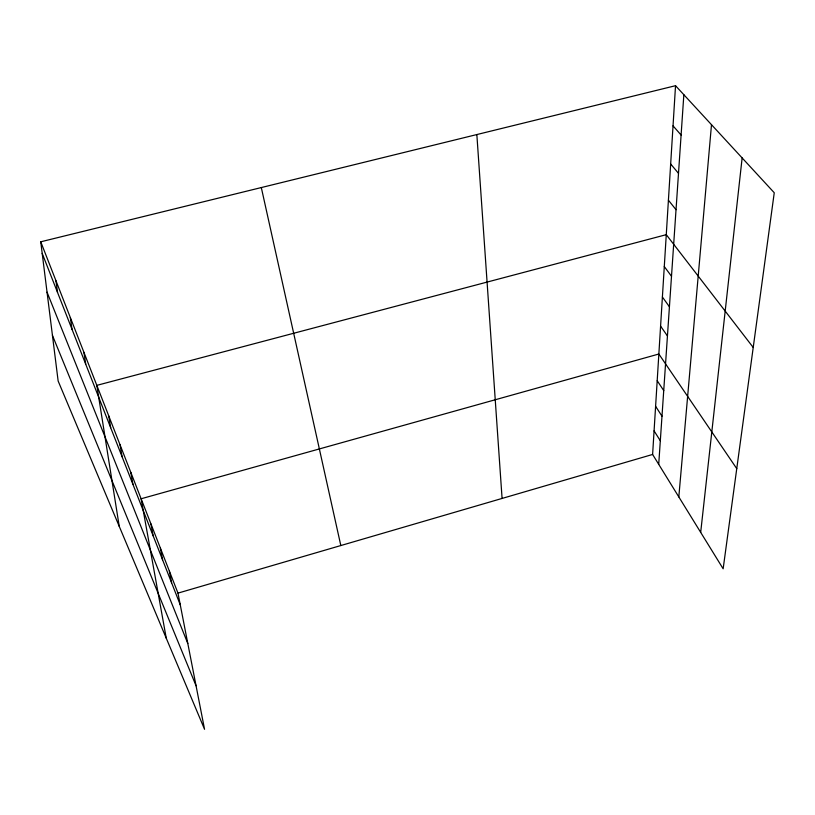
<?xml version="1.0" encoding="UTF-8"?>
<svg xmlns="http://www.w3.org/2000/svg" width="815" height="815" viewBox="0 0 815 815"><rect width="100%" height="100%" fill="white"/><g stroke="black" fill="none" stroke-linecap="round" stroke-linejoin="round"><path stroke-width="1.22" d="M675.533 85.697L774.25 192.748L723.15 568.789L652.611 454.454L675.533 85.697L40.75 241.8L58.14 381.012L204.555 729.303L177.976 593.126L40.75 241.8M658.714 464.356L683.846 94.713M678.814 496.916L711.495 124.685M700.686 532.378L742.139 157.927M177.976 593.126L652.611 454.454M673.037 125.856L681.106 135.066M670.664 163.978L678.498 173.34M668.412 200.205L676.032 209.7M753.223 347.465L666.273 234.669L96.822 385.363L119.235 526.347M664.286 266.556L671.509 276.254M662.391 297.017L669.431 306.786M660.588 326.143L667.444 335.953M736.76 468.645L658.856 354.016L141.117 498.77L166.25 638.176M657.196 380.707L663.736 390.589M655.606 406.298L661.994 416.2M654.078 430.86L660.323 440.772M52.445 335.413L196.058 685.761M47.046 292.167L187.807 643.514M42.197 253.404L180.268 604.852M261.309 187.562L340.823 545.551M169.357 571.05L171.619 582.837M160.351 548.016L162.582 559.844M150.948 523.943L153.138 535.822M130.828 472.415L132.916 484.344M120.039 444.786L122.077 456.726M108.711 415.803L110.687 427.743M83.925 352.345L85.728 364.224M70.324 317.514L72.026 329.331M55.95 280.727L57.539 292.453M476.846 134.557L502.081 498.434"/></g></svg>
